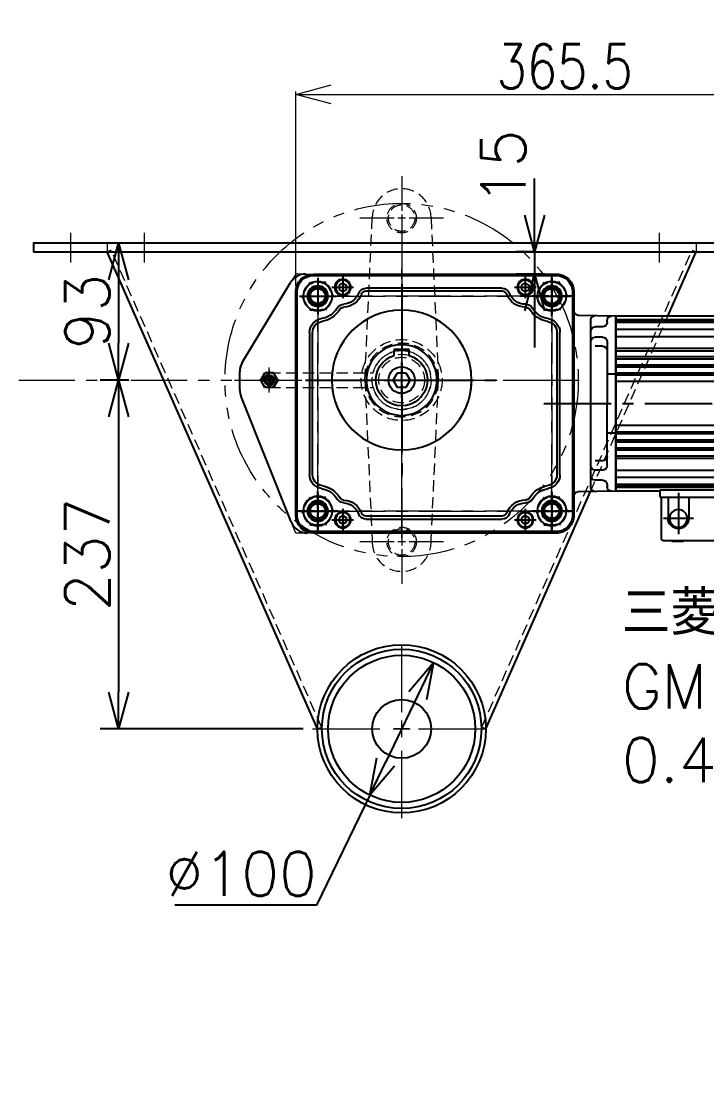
# Model space of a CAD drawing. Header units: millimetres. Extents: x 0 to 38884, y -3675 to 8056.
# Drawn here: x 26258 to 26724, y 2057 to 2779 of the extents above; entities that cross this region are included whole.
import ezdxf

# ---------------------------------------------------------------- set-up
doc = ezdxf.new("R2010")
doc.units = ezdxf.units.MM
doc.header["$LTSCALE"] = 2.4
doc.header["$PDMODE"] = 99
doc.header["$PDSIZE"] = 1
for name, pattern in [('CENTER', [2, 1.25, -0.25, 0.25, -0.25]), ('CENTER2', [28.575, 19.05, -3.175, 3.175, -3.175]), ('HIDDEN2', [4.7625, 3.175, -1.5875]), ('PHANTOM2', [31.75, 15.875, -3.175, 3.175, -3.175, 3.175, -3.175])]:
    doc.linetypes.add(name, pattern=pattern)
for name, color, linetype, lineweight in [('01_外形線', 7, 'Continuous', 25), ('02_細線', 5, 'Continuous', 13), ('03_かくれ線', 6, 'HIDDEN2', 13), ('04_中心線', 1, 'CENTER2', 9), ('06_PHANTOM', 2, 'PHANTOM2', 13), ('07_TEXT', 3, 'Continuous', 13), ('07_寸法線', 3, 'Continuous', 9), ('08_DIM', 3, 'Continuous', 13)]:
    doc.layers.add(name, color=color, linetype=linetype, lineweight=lineweight)
doc.layers.add('10_DRAFT', color=8, linetype='Continuous', lineweight=0, plot=False)
doc.layers.add('10_補助線', color=8, linetype='Continuous', lineweight=13, plot=False)
doc.styles.add('KSS_TXT', font='txt.shx', dxfattribs={"bigfont": 'extfont2.shx'})
doc.styles.add('KSS_TXT_L', font='txt.shx', dxfattribs={"height": 3, "bigfont": 'extfont2.shx'})
doc.styles.add('寸法用', font='simplex.shx', dxfattribs={"width": 0.8, "bigfont": '@extfont2.shx'})
doc.dimstyles.new('KSS_DIM', dxfattribs={"dimscale": 2, "dimtxt": 3, "dimasz": 2.5, "dimexe": 1.25, "dimexo": 0.625, "dimtad": 1, "dimdsep": 46, "dimtxsty": 'KSS_TXT', "dimblk": 'OPEN30', "dimcen": 0, "dimazin": 2, "dimtfac": 0.75, "dimtmove": 0, "dimatfit": 3, "dimldrblk": 'OPEN30', "dimfxl": 1.25, "dimtolj": 1, "dimarcsym": 0})
doc.dimstyles.new('KSS_DIM$3', dxfattribs={"dimscale": 2, "dimtxt": 3, "dimasz": 2.5, "dimexe": 1.25, "dimexo": 0.625, "dimtad": 1, "dimtih": 1, "dimtoh": 1, "dimdsep": 46, "dimtxsty": 'KSS_TXT', "dimblk": 'OPEN30', "dimcen": 0, "dimazin": 2, "dimtfac": 0.75, "dimtofl": 0, "dimtmove": 0, "dimatfit": 3, "dimldrblk": 'OPEN30', "dimfxl": 1.25, "dimtolj": 1, "dimarcsym": 0})
doc.dimstyles.new('機械製図用', dxfattribs={"dimtxt": 3.5, "dimasz": 3.5, "dimexe": 2, "dimexo": 0, "dimgap": 1.2, "dimtad": 1, "dimdsep": 46, "dimtxsty": '寸法用', "dimblk": 'OPEN30', "dimcen": 0, "dimclrd": 256, "dimclre": 256, "dimclrt": 7, "dimazin": 2, "dimtm": 1e-09, "dimtfac": 0.75, "dimtmove": 0, "dimatfit": 3, "dimldrblk": 'OPEN30', "dimfxl": 1, "dimlwd": -1, "dimlwe": -1, "dimarcsym": 0})

# ---------------------------------------------------------------- blocks, each defined once
blk = doc.blocks.new('_Open30')
at = {"color": 0, "linetype": 'ByBlock', "lineweight": -2}
for p, q in [((-1, 0.268), (0, 0)), ((0, 0), (-1, -0.268)), ((0, 0), (-1, 0))]:
    blk.add_line(p, q, dxfattribs=at)
blk = doc.blocks.new('*D1158')
at = {"layer": '08_DIM', "color": 0, "lineweight": -2, "transparency": 16777216}
for p, q in [((26331.04, 2534.96), (26311.67, 2534.96)), ((26324.17, 2509.96), (26324.17, 2322.96)), ((26449.58, 2297.96), (26311.67, 2297.96))]:
    blk.add_line(p, q, dxfattribs=at)
at = {"layer": 'Defpoints', "color": 0, "transparency": 16777216}
for p in [(26337.29, 2534.96), (26324.17, 2297.96), (26455.83, 2297.96)]:
    blk.add_point(p, dxfattribs=at)
at = {"layer": '08_DIM', "color": 0, "lineweight": -2, "transparency": 16777216, "xscale": 25, "yscale": 25, "zscale": 25}
for p, rotation in [((26324.17, 2534.96), 90), ((26324.17, 2297.96), 270)]:
    blk.add_blockref('_Open30', p, dxfattribs=dict(at, rotation=rotation))
at = {"layer": '08_DIM', "color": 0, "transparency": 16777216, "insert": (26302.92, 2416.46), "char_height": 30, "attachment_point": 5, "rotation": 90, "style": 'KSS_TXT'}
blk.add_mtext('\\A1;237', dxfattribs=at)
blk = doc.blocks.new('*D1203')
at = {"layer": '08_DIM', "color": 0, "lineweight": -2, "transparency": 16777216}
for p, q in [((26527.34, 2320.48), (26505.61, 2275.44)), ((26494.75, 2252.93), (26458.71, 2178.2)), ((26458.71, 2178.2), (26362.46, 2178.2))]:
    blk.add_line(p, q, dxfattribs=at)
at = {"layer": 'Defpoints', "color": 0, "transparency": 16777216}
for p in [(26538.2, 2343), (26494.75, 2252.93)]:
    blk.add_point(p, dxfattribs=at)
at = {"layer": '08_DIM', "color": 0, "lineweight": -2, "transparency": 16777216, "xscale": 25, "yscale": 25, "zscale": 25}
for p, rotation in [((26538.2, 2343), 64.25001853814243), ((26494.75, 2252.93), 244.2500185381424)]:
    blk.add_blockref('_Open30', p, dxfattribs=dict(at, rotation=rotation))
at = {"layer": '08_DIM', "color": 0, "transparency": 16777216, "insert": (26407.46, 2199.45), "char_height": 30, "attachment_point": 5, "style": 'KSS_TXT'}
blk.add_mtext('\\A1;%%C100', dxfattribs=at)
blk = doc.blocks.new('*D1179')
at = {"layer": '08_DIM', "color": 0, "lineweight": -2, "transparency": 16777216}
for p, q in [((25571.71, 2794.63), (25571.71, 2813.38)), ((27641.71, 1909.79), (27641.71, 2813.38)), ((25596.71, 2800.88), (27616.71, 2800.88))]:
    blk.add_line(p, q, dxfattribs=at)
at = {"layer": 'Defpoints', "color": 0, "transparency": 16777216}
for p in [(27641.71, 2800.88), (25571.71, 2788.38), (27641.71, 1903.54)]:
    blk.add_point(p, dxfattribs=at)
at = {"layer": '08_DIM', "color": 0, "lineweight": -2, "transparency": 16777216, "xscale": 25, "yscale": 25, "zscale": 25, "rotation": 180}
blk.add_blockref('_Open30', (25571.71, 2800.88), dxfattribs=at)
at = {"layer": '08_DIM', "color": 0, "lineweight": -2, "transparency": 16777216, "xscale": 25, "yscale": 25, "zscale": 25}
blk.add_blockref('_Open30', (27641.71, 2800.88), dxfattribs=at)
at = {"layer": '08_DIM', "color": 0, "transparency": 16777216, "insert": (26606.71, 2822.13), "char_height": 30, "attachment_point": 5, "style": 'KSS_TXT'}
blk.add_mtext('\\A1;2070', dxfattribs=at)
blk = doc.blocks.new('A$C292F3EFF_1')
at = {"color": 0}
for radius in [50, 20]:
    blk.add_circle((0, 0), radius, dxfattribs=at)
at = {"layer": '10_DRAFT'}
for p, q in [((0, -4.78), (0, 4.78)), ((4.78, 0), (-4.78, 0))]:
    blk.add_line(p, q, dxfattribs=at)
blk = doc.blocks.new('*U1238')
at = {"layer": '04_中心線', "color": 0, "linetype": 'CENTER2', "transparency": 16777216}
for p, q in [((0, 1.3), (0, 10)), ((-10, 0), (-1.3, 0)), ((1.3, 0), (10, 0)), ((0, -10), (0, -1.3))]:
    blk.add_line(p, q, dxfattribs=at)
at = {"layer": '04_中心線', "color": 0, "linetype": 'Continuous', "transparency": 16777216}
for p, q in [((-0.65, 0), (0.65, 0)), ((0, -0.65), (0, 0.65))]:
    blk.add_line(p, q, dxfattribs=at)
blk = doc.blocks.new('*U1239')
at = {"layer": '04_中心線', "color": 0, "linetype": 'CENTER2', "transparency": 16777216}
for p, q in [((0, 1.3), (0, 10)), ((-10, 0), (-1.3, 0)), ((1.3, 0), (10, 0)), ((0, -10), (0, -1.3))]:
    blk.add_line(p, q, dxfattribs=at)
at = {"layer": '04_中心線', "color": 0, "linetype": 'Continuous', "transparency": 16777216}
for p, q in [((-0.65, 0), (0.65, 0)), ((0, -0.65), (0, 0.65))]:
    blk.add_line(p, q, dxfattribs=at)
blk = doc.blocks.new('*U1240')
at = {"layer": '04_中心線', "color": 0, "linetype": 'CENTER2', "transparency": 16777216}
for p, q in [((0, 1.3), (0, 10)), ((-10, 0), (-1.3, 0)), ((1.3, 0), (10, 0)), ((0, -10), (0, -1.3))]:
    blk.add_line(p, q, dxfattribs=at)
at = {"layer": '04_中心線', "color": 0, "linetype": 'Continuous', "transparency": 16777216}
for p, q in [((-0.65, 0), (0.65, 0)), ((0, -0.65), (0, 0.65))]:
    blk.add_line(p, q, dxfattribs=at)
blk = doc.blocks.new('*U1241')
at = {"layer": '04_中心線', "color": 0, "linetype": 'CENTER2', "transparency": 16777216}
for p, q in [((0, 1.3), (0, 10)), ((-10, 0), (-1.3, 0)), ((1.3, 0), (10, 0)), ((0, -10), (0, -1.3))]:
    blk.add_line(p, q, dxfattribs=at)
at = {"layer": '04_中心線', "color": 0, "linetype": 'Continuous', "transparency": 16777216}
for p, q in [((-0.65, 0), (0.65, 0)), ((0, -0.65), (0, 0.65))]:
    blk.add_line(p, q, dxfattribs=at)
blk = doc.blocks.new('*U1256')
at = {"layer": '04_中心線', "color": 0, "linetype": 'CENTER2', "transparency": 16777216}
for p, q in [((0, 4), (0, 60.5)), ((-60.5, 0), (-4, 0)), ((4, 0), (105.5, 0)), ((0, -92.5), (0, -4))]:
    blk.add_line(p, q, dxfattribs=at)
at = {"layer": '04_中心線', "color": 0, "linetype": 'Continuous', "transparency": 16777216}
for p, q in [((-2, 0), (2, 0)), ((0, -2), (0, 2))]:
    blk.add_line(p, q, dxfattribs=at)
blk = doc.blocks.new('*U1232')
at = {"color": 0, "linetype": 'CENTER2', "transparency": 16777216}
for p, q in [((0, 2), (0, 13.5)), ((-13.5, 0), (-2, 0)), ((2, 0), (13.5, 0)), ((0, -13.5), (0, -2))]:
    blk.add_line(p, q, dxfattribs=at)
at = {"color": 0, "linetype": 'Continuous', "transparency": 16777216}
for p, q in [((-1, 0), (1, 0)), ((0, -1), (0, 1))]:
    blk.add_line(p, q, dxfattribs=at)
blk = doc.blocks.new('*U1233')
at = {"color": 0, "linetype": 'CENTER2', "transparency": 16777216}
for p, q in [((0, 2), (0, 13.5)), ((-13.5, 0), (-2, 0)), ((2, 0), (13.5, 0)), ((0, -13.5), (0, -2))]:
    blk.add_line(p, q, dxfattribs=at)
at = {"color": 0, "linetype": 'Continuous', "transparency": 16777216}
for p, q in [((-1, 0), (1, 0)), ((0, -1), (0, 1))]:
    blk.add_line(p, q, dxfattribs=at)
blk = doc.blocks.new('*U1234')
at = {"color": 0, "linetype": 'CENTER2', "transparency": 16777216}
for p, q in [((0, 2), (0, 13.5)), ((-13.5, 0), (-2, 0)), ((2, 0), (13.5, 0)), ((0, -13.5), (0, -2))]:
    blk.add_line(p, q, dxfattribs=at)
at = {"color": 0, "linetype": 'Continuous', "transparency": 16777216}
for p, q in [((-1, 0), (1, 0)), ((0, -1), (0, 1))]:
    blk.add_line(p, q, dxfattribs=at)
blk = doc.blocks.new('*U1252')
at = {"layer": '04_中心線', "color": 0, "linetype": 'CENTER2', "transparency": 16777216}
for p, q in [((0, 15.52), (0, 75.5)), ((-113.5, 0), (-15.52, 0)), ((15.52, 0), (120.5, 0)), ((0, -107.5), (0, -15.52))]:
    blk.add_line(p, q, dxfattribs=at)
at = {"layer": '04_中心線', "color": 0, "linetype": 'Continuous', "transparency": 16777216}
for p, q in [((0, -7.76), (0, 7.76)), ((-7.76, 0), (7.76, 0))]:
    blk.add_line(p, q, dxfattribs=at)
blk = doc.blocks.new('*U1253')
at = {"layer": '04_中心線', "color": 0, "linetype": 'CENTER2', "transparency": 16777216}
for p, q in [((0, 1.3), (0, 10)), ((-10, 0), (-1.3, 0)), ((1.3, 0), (10, 0)), ((0, -10), (0, -1.3))]:
    blk.add_line(p, q, dxfattribs=at)
at = {"layer": '04_中心線', "color": 0, "linetype": 'Continuous', "transparency": 16777216}
for p, q in [((-0.65, 0), (0.65, 0)), ((0, -0.65), (0, 0.65))]:
    blk.add_line(p, q, dxfattribs=at)
blk = doc.blocks.new('*U1255')
at = {"layer": '04_中心線', "color": 0, "linetype": 'CENTER2', "transparency": 16777216}
for p, q in [((0, 1.3), (0, 10)), ((-10, 0), (-1.3, 0)), ((1.3, 0), (10, 0)), ((0, -10), (0, -1.3))]:
    blk.add_line(p, q, dxfattribs=at)
at = {"layer": '04_中心線', "color": 0, "linetype": 'Continuous', "transparency": 16777216}
for p, q in [((-0.65, 0), (0.65, 0)), ((0, -0.65), (0, 0.65))]:
    blk.add_line(p, q, dxfattribs=at)
blk = doc.blocks.new('*U1250')
at = {"layer": '04_中心線', "color": 0, "linetype": 'CENTER2', "transparency": 16777216}
for p, q in [((0, 1.3), (0, 10)), ((-10, 0), (-1.3, 0)), ((1.3, 0), (10, 0)), ((0, -10), (0, -1.3))]:
    blk.add_line(p, q, dxfattribs=at)
at = {"layer": '04_中心線', "color": 0, "linetype": 'Continuous', "transparency": 16777216}
for p, q in [((-0.65, 0), (0.65, 0)), ((0, -0.65), (0, 0.65))]:
    blk.add_line(p, q, dxfattribs=at)
blk = doc.blocks.new('*U1251')
at = {"layer": '04_中心線', "color": 0, "linetype": 'CENTER2', "transparency": 16777216}
for p, q in [((0, 1.3), (0, 10)), ((-10, 0), (-1.3, 0)), ((1.3, 0), (10, 0)), ((0, -10), (0, -1.3))]:
    blk.add_line(p, q, dxfattribs=at)
at = {"layer": '04_中心線', "color": 0, "linetype": 'Continuous', "transparency": 16777216}
for p, q in [((-0.65, 0), (0.65, 0)), ((0, -0.65), (0, 0.65))]:
    blk.add_line(p, q, dxfattribs=at)
blk = doc.blocks.new('*U1254')
at = {"layer": '04_中心線', "color": 0, "linetype": 'CENTER2', "transparency": 16777216}
for p, q in [((0, 1), (0, 8.5)), ((-8.5, 0), (-1, 0)), ((1, 0), (8.5, 0)), ((0, -8.5), (0, -1))]:
    blk.add_line(p, q, dxfattribs=at)
at = {"layer": '04_中心線', "color": 0, "linetype": 'Continuous', "transparency": 16777216}
for p, q in [((-0.5, 0), (0.5, 0)), ((0, -0.5), (0, 0.5))]:
    blk.add_line(p, q, dxfattribs=at)
blk = doc.blocks.new('*U1229')
at = {"layer": '04_中心線', "color": 0, "linetype": 'CENTER2', "transparency": 16777216}
for p, q in [((0, 15.52), (0, 75.5)), ((-113.5, 0), (-15.52, 0)), ((15.52, 0), (120.5, 0)), ((0, -107.5), (0, -15.52))]:
    blk.add_line(p, q, dxfattribs=at)
at = {"layer": '04_中心線', "color": 0, "linetype": 'Continuous', "transparency": 16777216}
for p, q in [((0, -7.76), (0, 7.76)), ((-7.76, 0), (7.76, 0))]:
    blk.add_line(p, q, dxfattribs=at)
blk = doc.blocks.new('*U1235')
at = {"layer": '04_中心線', "color": 0, "linetype": 'CENTER2', "transparency": 16777216}
for p, q in [((0, 1.3), (0, 10)), ((-10, 0), (-1.3, 0)), ((1.3, 0), (10, 0)), ((0, -10), (0, -1.3))]:
    blk.add_line(p, q, dxfattribs=at)
at = {"layer": '04_中心線', "color": 0, "linetype": 'Continuous', "transparency": 16777216}
for p, q in [((-0.65, 0), (0.65, 0)), ((0, -0.65), (0, 0.65))]:
    blk.add_line(p, q, dxfattribs=at)
blk = doc.blocks.new('*U1243')
at = {"layer": '04_中心線', "color": 0, "linetype": 'CENTER2', "transparency": 16777216}
for p, q in [((0, 1.3), (0, 10)), ((-10, 0), (-1.3, 0)), ((1.3, 0), (10, 0)), ((0, -10), (0, -1.3))]:
    blk.add_line(p, q, dxfattribs=at)
at = {"layer": '04_中心線', "color": 0, "linetype": 'Continuous', "transparency": 16777216}
for p, q in [((-0.65, 0), (0.65, 0)), ((0, -0.65), (0, 0.65))]:
    blk.add_line(p, q, dxfattribs=at)
blk = doc.blocks.new('*U1244')
at = {"layer": '04_中心線', "color": 0, "linetype": 'CENTER2', "transparency": 16777216}
for p, q in [((0, 1.3), (0, 10)), ((-10, 0), (-1.3, 0)), ((1.3, 0), (10, 0)), ((0, -10), (0, -1.3))]:
    blk.add_line(p, q, dxfattribs=at)
at = {"layer": '04_中心線', "color": 0, "linetype": 'Continuous', "transparency": 16777216}
for p, q in [((-0.65, 0), (0.65, 0)), ((0, -0.65), (0, 0.65))]:
    blk.add_line(p, q, dxfattribs=at)
blk = doc.blocks.new('*U1228')
at = {"layer": '04_中心線', "color": 0, "linetype": 'CENTER2', "transparency": 16777216}
for p, q in [((0, 1.3), (0, 10)), ((-10, 0), (-1.3, 0)), ((1.3, 0), (10, 0)), ((0, -10), (0, -1.3))]:
    blk.add_line(p, q, dxfattribs=at)
at = {"layer": '04_中心線', "color": 0, "linetype": 'Continuous', "transparency": 16777216}
for p, q in [((-0.65, 0), (0.65, 0)), ((0, -0.65), (0, 0.65))]:
    blk.add_line(p, q, dxfattribs=at)
blk = doc.blocks.new('*U1242')
at = {"layer": '04_中心線', "color": 0, "linetype": 'CENTER2', "transparency": 16777216}
for p, q in [((0, 1), (0, 8.5)), ((-8.5, 0), (-1, 0)), ((1, 0), (8.5, 0)), ((0, -8.5), (0, -1))]:
    blk.add_line(p, q, dxfattribs=at)
at = {"layer": '04_中心線', "color": 0, "linetype": 'Continuous', "transparency": 16777216}
for p, q in [((-0.5, 0), (0.5, 0)), ((0, -0.5), (0, 0.5))]:
    blk.add_line(p, q, dxfattribs=at)
blk = doc.blocks.new('*U1248')
at = {"layer": '04_中心線', "color": 0, "linetype": 'CENTER2', "transparency": 16777216}
for p, q in [((0, 15.52), (0, 75.5)), ((-113.5, 0), (-15.52, 0)), ((15.52, 0), (120.5, 0)), ((0, -107.5), (0, -15.52))]:
    blk.add_line(p, q, dxfattribs=at)
at = {"layer": '04_中心線', "color": 0, "linetype": 'Continuous', "transparency": 16777216}
for p, q in [((0, -7.76), (0, 7.76)), ((-7.76, 0), (7.76, 0))]:
    blk.add_line(p, q, dxfattribs=at)
blk = doc.blocks.new('*U1249')
at = {"layer": '04_中心線', "color": 0, "linetype": 'CENTER2', "transparency": 16777216}
for p, q in [((0, 1.3), (0, 10)), ((-10, 0), (-1.3, 0)), ((1.3, 0), (10, 0)), ((0, -10), (0, -1.3))]:
    blk.add_line(p, q, dxfattribs=at)
at = {"layer": '04_中心線', "color": 0, "linetype": 'Continuous', "transparency": 16777216}
for p, q in [((-0.65, 0), (0.65, 0)), ((0, -0.65), (0, 0.65))]:
    blk.add_line(p, q, dxfattribs=at)
blk = doc.blocks.new('*U1245')
at = {"layer": '04_中心線', "color": 0, "linetype": 'CENTER2', "transparency": 16777216}
for p, q in [((0, 1.3), (0, 10)), ((-10, 0), (-1.3, 0)), ((1.3, 0), (10, 0)), ((0, -10), (0, -1.3))]:
    blk.add_line(p, q, dxfattribs=at)
at = {"layer": '04_中心線', "color": 0, "linetype": 'Continuous', "transparency": 16777216}
for p, q in [((-0.65, 0), (0.65, 0)), ((0, -0.65), (0, 0.65))]:
    blk.add_line(p, q, dxfattribs=at)
blk = doc.blocks.new('*U1246')
at = {"layer": '04_中心線', "color": 0, "linetype": 'CENTER2', "transparency": 16777216}
for p, q in [((0, 1.3), (0, 10)), ((-10, 0), (-1.3, 0)), ((1.3, 0), (10, 0)), ((0, -10), (0, -1.3))]:
    blk.add_line(p, q, dxfattribs=at)
at = {"layer": '04_中心線', "color": 0, "linetype": 'Continuous', "transparency": 16777216}
for p, q in [((-0.65, 0), (0.65, 0)), ((0, -0.65), (0, 0.65))]:
    blk.add_line(p, q, dxfattribs=at)
blk = doc.blocks.new('*U1247')
at = {"layer": '04_中心線', "color": 0, "linetype": 'CENTER2', "transparency": 16777216}
for p, q in [((0, 1.3), (0, 10)), ((-10, 0), (-1.3, 0)), ((1.3, 0), (10, 0)), ((0, -10), (0, -1.3))]:
    blk.add_line(p, q, dxfattribs=at)
at = {"layer": '04_中心線', "color": 0, "linetype": 'Continuous', "transparency": 16777216}
for p, q in [((-0.65, 0), (0.65, 0)), ((0, -0.65), (0, 0.65))]:
    blk.add_line(p, q, dxfattribs=at)
blk = doc.blocks.new('GM-SHYF-RH 0.4kW、1／160、＊＊V、60Hza_1')
at = {"color": 0}
for p, q in [((60, 72), (-105, 72)), ((60, 71), (-105, 71)), ((-117, 60), (-117, -92)), ((-116, 60), (-116, -92)), ((-68.09, 62.5), (24.09, 62.5)), ((24.09, 60.5), (-68.09, 60.5)), ((71, -92), (71, 60)), ((72, -92), (72, 60)), ((-282.67, 45.38), (-292.39, 38.57)), ((-242.5, 49), (-271.19, 49)), ((-242.5, -16), (-242.5, 49)), ((-242.5, 43.5), (-145.5, 43.5)), ((-175.5, 43.5), (-145.5, 43.5)), ((-145.5, 43.48), (-119.95, 43.94)), ((-145.5, -16), (-145.5, 43.5)), ((-145.5, 43.5), (-145.5, -16)), ((-293.5, -16), (-293.5, 36.44)), ((-255.5, 38.92), (-253.5, 37.74)), ((-253.5, 37.74), (-255.5, 36.09)), ((-251.5, 38.92), (-253.5, 37.74)), ((-253.5, 37.74), (-251.5, 36.09)), ((-242.5, 41), (-145.5, 41)), ((-242.5, 40), (-145.5, 40)), ((-242.5, 39), (-145.5, 39)), ((-139.5, 39.5), (-139.5, 40.5)), ((-139.5, 39.5), (-139.5, 39.1)), ((-136.5, 36.1), (-131.5, 36.1)), ((-128.5, -72.74), (-128.5, 40.74)), ((-242.5, 34.32), (-145.5, 34.32)), ((-242.5, 29.37), (-145.5, 29.37)), ((-136.5, 29.18), (-131.5, 29.18)), ((-117, 19.45), (-117, 33.23)), ((-107.5, -64.32), (-107.5, 32.32)), ((-105.5, 32.32), (-105.5, -64.32)), ((60.5, -64.32), (60.5, 32.32)), ((62.5, 32.32), (62.5, -64.32)), ((-139.5, 26.18), (-139.5, -16)), ((-136.5, 23), (-131.5, 23)), ((-242.5, 21.32), (-145.5, 21.32)), ((-242.5, 19.71), (-145.5, 19.71)), ((-242.5, 15.75), (-145.5, 15.75)), ((-5, 16.77), (-5, 20.8)), ((-5, 20.8), (5, 20.8)), ((5, 16.77), (5, 20.8)), ((-242.5, 14.28), (-145.5, 14.28)), ((-242.5, 10.19), (-145.5, 10.19)), ((-242.5, 8.83), (-145.5, 8.83)), ((-242.5, 4.64), (-145.5, 4.64)), ((-242.5, 3.37), (-145.5, 3.37)), ((-145.5, 4), (-139.5, 4)), ((-242.5, -1), (-145.5, -1)), ((-293.5, -16), (-293.5, -68.44)), ((-242.5, -16), (-242.5, -74.62)), ((-145.5, -16), (-145.5, -75.5)), ((-145.5, -75.5), (-145.5, -16)), ((-139.5, -58.18), (-139.5, -16)), ((-242.5, -31), (-145.5, -31)), ((-242.5, -35.37), (-145.5, -35.37)), ((-145.5, -36), (-139.5, -36)), ((-242.5, -36.64), (-145.5, -36.64)), ((-242.5, -40.83), (-145.5, -40.83)), ((-242.5, -42.19), (-145.5, -42.19)), ((-242.5, -46.28), (-145.5, -46.28)), ((-242.5, -47.75), (-145.5, -47.75)), ((-242.5, -51.71), (-145.5, -51.71)), ((-242.5, -53.32), (-145.5, -53.32)), ((-136.5, -55), (-131.5, -55)), ((-117, -51.45), (-117, -65.23)), ((-242.5, -61.37), (-145.5, -61.37)), ((-136.5, -61.18), (-131.5, -61.18)), ((-282.67, -77.38), (-292.39, -70.57)), ((-253.5, -69.74), (-255.5, -68.09)), ((-255.5, -70.92), (-253.5, -69.74)), ((-253.5, -69.74), (-251.5, -68.09)), ((-251.5, -70.92), (-253.5, -69.74)), ((-242.5, -66.32), (-145.5, -66.32)), ((-242.5, -71), (-145.5, -71)), ((-242.5, -72), (-145.5, -72)), ((-139.5, -71.5), (-139.5, -71.1)), ((-139.5, -71.5), (-139.5, -71.1)), ((-139.5, -71.5), (-139.5, -72.5)), ((-136.5, -68.1), (-131.5, -68.1)), ((-250.5, -79.5), (-250.5, -77.79)), ((-249.5, -77.62), (-245.5, -77.62)), ((-242.5, -73), (-145.5, -73)), ((-175.5, -74.5), (-242.5, -74.5)), ((-175.5, -79.5), (-175.5, -74.5)), ((-175.5, -75.5), (-145.5, -75.5)), ((-145.5, -75.48), (-119.95, -75.94)), ((-252.5, -81), (-271.19, -81)), ((-252.5, -81), (-252.5, -80.62)), ((-175.5, -79.5), (-250.5, -79.5)), ((-249.5, -108), (-249.5, -79.5)), ((-245, -79.5), (-245, -94)), ((-231, -79.5), (-231, -94)), ((-195, -79.5), (-195, -94)), ((-181, -79.5), (-181, -94)), ((-176.5, -108), (-176.5, -79.5)), ((-68.09, -92.5), (24.09, -92.5)), ((24.09, -94.5), (-68.09, -94.5)), ((-105, -103), (60, -103)), ((-105, -104), (60, -104)), ((-177.5, -109), (-248.5, -109)), ((-191.5, -109), (-191.5, -109.5)), ((-183.5, -109.5), (-191.5, -109.5)), ((-186, -109), (-186, -109.5)), ((-183.5, -109), (-183.5, -109.5))]:
    blk.add_line(p, q, dxfattribs=at)
at = {"color": 0, "linetype": 'CENTER2'}
for p, q in [((-102, 69.46), (-102, 44.54)), ((-84, 70.38), (-84, 55.61)), ((0, 65.36), (0, -65.36)), ((40, 70.38), (40, 55.61)), ((57, 69.46), (57, 44.54)), ((-76.62, 63), (-91.38, 63)), ((47.38, 63), (32.62, 63)), ((-89.54, 57), (-114.46, 57)), ((69.46, 57), (44.54, 57)), ((65.36, 0), (-65.36, 0)), ((-96.56, -16), (-297.81, -16)), ((-238, -76.72), (-238, -104.7)), ((-188, -76.72), (-188, -104.7)), ((-102, -76.54), (-102, -101.46)), ((57, -76.54), (57, -101.46)), ((-89.54, -89), (-114.46, -89)), ((-84, -87.62), (-84, -102.39)), ((40, -87.62), (40, -102.39)), ((69.46, -89), (44.54, -89)), ((-247.59, -94), (-228.41, -94)), ((-198.19, -94), (-177.81, -94)), ((-76.62, -95), (-91.38, -95)), ((47.38, -95), (32.62, -95))]:
    blk.add_line(p, q, dxfattribs=at)
at = {"color": 0, "linetype": 'Continuous'}
for p, q in [((-84, 65.89), (-86.5, 64.44)), ((-84, 65.89), (-81.5, 64.44)), ((40, 65.89), (37.5, 64.44)), ((40, 65.89), (42.5, 64.44)), ((-86.5, 61.56), (-86.5, 64.44)), ((-84, 60.11), (-86.5, 61.56)), ((-81.5, 61.56), (-84, 60.11)), ((-81.5, 64.44), (-81.5, 61.56)), ((37.5, 61.56), (37.5, 64.44)), ((40, 60.11), (37.5, 61.56)), ((42.5, 61.56), (40, 60.11)), ((42.5, 64.44), (42.5, 61.56)), ((-84, -92.11), (-86.5, -93.56)), ((-86.5, -96.44), (-86.5, -93.56)), ((-84, -92.11), (-81.5, -93.56)), ((-81.5, -93.56), (-81.5, -96.44)), ((40, -92.11), (37.5, -93.56)), ((37.5, -96.44), (37.5, -93.56)), ((40, -92.11), (42.5, -93.56)), ((42.5, -93.56), (42.5, -96.44)), ((-84, -97.89), (-86.5, -96.44)), ((-81.5, -96.44), (-84, -97.89)), ((40, -97.89), (37.5, -96.44)), ((42.5, -96.44), (40, -97.89))]:
    blk.add_line(p, q, dxfattribs=at)
at = {"color": 0}
for points in [[(-248.8, 35.92), (-248.89, 36.63), (-249.16, 37.3), (-249.59, 37.93), (-250.18, 38.47), (-250.89, 38.92), (-251.7, 39.25), (-252.58, 39.46), (-253.5, 39.53), (-254.42, 39.46), (-255.3, 39.25), (-256.11, 38.92), (-256.82, 38.47), (-257.41, 37.93), (-257.84, 37.3), (-258.11, 36.63), (-258.2, 35.92), (-258.11, 35.22), (-257.84, 34.54), (-257.41, 33.92), (-256.82, 33.38), (-256.11, 32.93), (-255.3, 32.59), (-254.42, 32.39), (-253.5, 32.32), (-252.58, 32.39), (-251.7, 32.59), (-250.89, 32.93), (-250.18, 33.38), (-249.59, 33.92), (-249.16, 34.54), (-248.89, 35.22)], [(-248.8, -67.92), (-248.89, -67.22), (-249.16, -66.54), (-249.59, -65.92), (-250.18, -65.38), (-250.89, -64.93), (-251.7, -64.59), (-252.58, -64.39), (-253.5, -64.32), (-254.42, -64.39), (-255.3, -64.59), (-256.11, -64.93), (-256.82, -65.38), (-257.41, -65.92), (-257.84, -66.54), (-258.11, -67.22), (-258.2, -67.92), (-258.11, -68.63), (-257.84, -69.3), (-257.41, -69.93), (-256.82, -70.47), (-256.11, -70.92), (-255.3, -71.25), (-254.42, -71.46), (-253.5, -71.53), (-252.58, -71.46), (-251.7, -71.25), (-250.89, -70.92), (-250.18, -70.47), (-249.59, -69.93), (-249.16, -69.3), (-248.89, -68.63)]]:
    blk.add_lwpolyline(points, close=True, dxfattribs=at)
for centre, radius in [((-102, 57), 10), ((-84, 63), 5.5), ((40, 63), 5.5), ((57, 57), 10), ((-102, 57), 7), ((57, 57), 7), ((0, 0), 47.5), ((0, 0), 24), ((-102, -89), 10), ((57, -89), 10), ((-102, -89), 7), ((57, -89), 7), ((-188, -94), 6), ((-84, -95), 5.5), ((40, -95), 5.5)]:
    blk.add_circle(centre, radius, dxfattribs=at)
at = {"color": 0, "linetype": 'Continuous'}
for centre in [(-84, 63), (40, 63), (-84, -95), (40, -95)]:
    blk.add_circle(centre, 5, dxfattribs=at)
at = {"color": 0}
for centre, radius, start, end in [((-105, 60), 12, 90, 180), ((-105, 60), 11, 90, 180), ((60, 60), 12, 0, 90), ((60, 60), 11, 0, 90), ((-84, 63), 13.5, 269.62489, 339.3338), ((-84, 63), 11.5, 269.62489, 339.3338), ((-68.09, 57), 5.5, 90, 159.3338), ((-68.09, 57), 3.5, 90, 159.3338), ((24.09, 57), 5.5, 20.6662, 90), ((24.09, 57), 3.5, 20.6662, 90), ((40, 63), 13.5, 200.6662, 266.95528), ((40, 63), 11.5, 200.6662, 266.95528), ((-84.11, 46), 5.5, 89.62489, 148.41203), ((39.1, 46.02), 5.5, 31.5123, 86.95528), ((-271.19, 29), 20, 90, 125), ((-142.5, 40.5), 3, 0, 90), ((-131.5, 40.74), 3, 0, 90.98117), ((-120, 46.94), 3, 271, 0), ((-102, 57), 15.5, 279.2069, 328.41203), ((-102, 57), 17.5, 279.2069, 328.41203), ((-84.11, 46), 3.5, 89.62489, 148.41203), ((39.1, 46.02), 3.5, 31.5123, 86.95528), ((57, 57), 17.5, 211.5123, 260.7931), ((57, 57), 15.5, 211.5123, 260.7931), ((-290.9, 36.44), 2.6, 125, 180), ((-136.5, 39.1), 3, 180, 270), ((-131.5, 33.1), 3, 0, 90), ((-98, 32.32), 9.5, 99.2069, 180), ((-98, 32.32), 7.5, 99.2069, 180), ((53, 32.32), 7.5, 0, 80.7931), ((53, 32.32), 9.5, 0, 80.7931), ((-136.5, 26.18), 3, 90, 180), ((-131.5, 26.18), 3, 0, 90), ((-136.5, 20), 3, 90, 180), ((0, 0), 17.5, 106.60155, 73.39845), ((-136.5, -52), 3, 180, 270), ((-136.5, -58.18), 3, 180, 270), ((-131.5, -58.18), 3, 270, 0), ((-98, -64.32), 9.5, 180, 260.7931), ((-98, -64.32), 7.5, 180, 260.7931), ((53, -64.32), 7.5, 279.2069, 0), ((53, -64.32), 9.5, 279.2069, 0), ((-290.9, -68.44), 2.6, 180, 235), ((-136.5, -71.1), 3, 90, 180), ((-131.5, -65.1), 3, 270, 0), ((-102, -89), 17.5, 31.58598, 80.7931), ((57, -89), 17.5, 99.2069, 148.48976), ((-271.19, -61), 20, 235, 270), ((-249.5, -80.62), 3, 90, 180), ((-245.5, -74.62), 3, 270, 0), ((-142.5, -72.5), 3, 270, 0), ((-131.5, -72.74), 3, 269.01883, 0), ((-120, -78.94), 3, 0, 89), ((-102, -89), 15.5, 31.58598, 80.7931), ((57, -89), 15.5, 99.2069, 148.48976), ((-84.11, -78), 5.5, 211.58598, 270.37383), ((-84.11, -78), 3.5, 211.58598, 270.37383), ((-84, -95), 13.5, 20.66844, 90.37383), ((-84, -95), 11.5, 20.66844, 90.37383), ((40, -95), 13.5, 93.04605, 159.33156), ((40, -95), 11.5, 93.04605, 159.33156), ((39.1, -78.02), 3.5, 273.04605, 328.48976), ((39.1, -78.02), 5.5, 273.04605, 328.48976), ((-105, -92), 12, 180, 270), ((-105, -92), 11, 180, 270), ((-68.09, -89), 5.5, 200.66844, 270), ((-68.09, -89), 3.5, 200.66844, 270), ((24.09, -89), 3.5, 270, 339.33156), ((24.09, -89), 5.5, 270, 339.33156), ((60, -92), 11, 270, 0), ((60, -92), 12, 270, 0), ((-238, -94), 7, 180, 0), ((-188, -94), 7, 180, 0), ((-248.5, -108), 1, 180, 270), ((-177.5, -108), 1, 270, 0)]:
    blk.add_arc(centre, radius, start, end, dxfattribs=at)
blk = doc.blocks.new('A$C35045EA2_1')
at = {"color": 0, "linetype": 'CENTER2'}
for p, q in [((0, -12), (0, 12)), ((-12, 0), (12, 0))]:
    blk.add_line(p, q, dxfattribs=at)
at = {"color": 0}
for p, q in [((-5.77, 0), (-2.89, 5)), ((-2.89, -5), (-5.77, 0)), ((-2.89, 5), (2.89, 5)), ((2.89, 5), (5.77, 0)), ((5.77, 0), (2.89, -5)), ((2.89, -5), (-2.89, -5))]:
    blk.add_line(p, q, dxfattribs=at)
blk.add_circle((0, 0), 9, dxfattribs=at)
at = {"layer": '10_DRAFT', "style": 'KSS_TXT_L'}
blk.add_text('CS-M12', height=0.3, dxfattribs=at).set_placement((-0.7, -0.46))
blk = doc.blocks.new('A$C78E2109B_1')
at = {"color": 4, "xscale": -1}
blk.add_blockref('GM-SHYF-RH 0.4kW、1／160、＊＊V、60Hza_1', (0, 0), dxfattribs=at)
blk.add_blockref('A$C35045EA2_1', (0, 0))
blk = doc.blocks.new('*D1265')
at = {"layer": '07_寸法線', "transparency": 16777216}
for p, q in [((26444.48, 2598.96), (26444.48, 2731.06)), ((26468.48, 2729.06), (26785.98, 2729.06)), ((26809.98, 2575.41), (26809.98, 2731.06))]:
    blk.add_line(p, q, dxfattribs=at)
at = {"layer": 'Defpoints', "color": 0, "transparency": 16777216}
for p in [(26809.98, 2729.06), (26444.48, 2594.96), (26809.98, 2571.41)]:
    blk.add_point(p, dxfattribs=at)
at = {"layer": '07_寸法線', "transparency": 16777216, "xscale": 24, "yscale": 24, "zscale": 24, "rotation": 180}
blk.add_blockref('_Open30', (26444.48, 2729.06), dxfattribs=at)
at = {"layer": '07_寸法線', "transparency": 16777216, "xscale": 24, "yscale": 24, "zscale": 24}
blk.add_blockref('_Open30', (26809.98, 2729.06), dxfattribs=at)
at = {"layer": '07_寸法線', "color": 7, "transparency": 16777216, "insert": (26627.23, 2748.06), "char_height": 30, "attachment_point": 5, "style": '寸法用'}
blk.add_mtext('365.5', dxfattribs=at)
blk = doc.blocks.new('*U1261')
at = {"layer": '04_中心線', "color": 0, "transparency": 16777216}
for p, q in [((0, 5), (0, 28.5)), ((-28.5, 0), (-5, 0)), ((5, 0), (28.5, 0)), ((0, -28.5), (0, -5))]:
    blk.add_line(p, q, dxfattribs=at)
at = {"layer": '04_中心線', "color": 0, "linetype": 'Continuous', "transparency": 16777216}
for p, q in [((-2.5, 0), (2.5, 0)), ((0, -2.5), (0, 2.5))]:
    blk.add_line(p, q, dxfattribs=at)
blk = doc.blocks.new('*U1259')
at = {"layer": '04_中心線', "color": 0, "transparency": 16777216}
for p, q in [((0, 5), (0, 108.5)), ((-28.5, 0), (-5, 0)), ((5, 0), (28.5, 0)), ((0, -108.5), (0, -5))]:
    blk.add_line(p, q, dxfattribs=at)
at = {"layer": '04_中心線', "color": 0, "linetype": 'Continuous', "transparency": 16777216}
for p, q in [((-2.5, 0), (2.5, 0)), ((0, -2.5), (0, 2.5))]:
    blk.add_line(p, q, dxfattribs=at)
blk = doc.blocks.new('*U1260')
at = {"layer": '04_中心線', "color": 0, "transparency": 16777216}
for p, q in [((0, 5), (0, 28.5)), ((-28.5, 0), (-5, 0)), ((5, 0), (28.5, 0)), ((0, -28.5), (0, -5))]:
    blk.add_line(p, q, dxfattribs=at)
at = {"layer": '04_中心線', "color": 0, "linetype": 'Continuous', "transparency": 16777216}
for p, q in [((-2.5, 0), (2.5, 0)), ((0, -2.5), (0, 2.5))]:
    blk.add_line(p, q, dxfattribs=at)
blk = doc.blocks.new('*U1309')
at = {"layer": '04_中心線', "color": 0, "linetype": 'CENTER2', "transparency": 16777216}
for p, q in [((0, 11.43), (0, 60.65)), ((-60.65, 0), (-11.43, 0)), ((11.43, 0), (60.65, 0)), ((0, -60.65), (0, -11.43))]:
    blk.add_line(p, q, dxfattribs=at)
at = {"layer": '04_中心線', "color": 0, "linetype": 'Continuous', "transparency": 16777216}
for p, q in [((-5.715, 0), (5.715, 0)), ((0, -5.715), (0, 5.715))]:
    blk.add_line(p, q, dxfattribs=at)
blk = doc.blocks.new('*D1310')
at = {"layer": '08_DIM', "color": 0, "lineweight": -2, "transparency": 16777216}
for p, q in [((26335.23, 2627.96), (26311.67, 2627.96)), ((26324.17, 2602.96), (26324.17, 2559.96)), ((26331.04, 2534.96), (26311.67, 2534.96))]:
    blk.add_line(p, q, dxfattribs=at)
at = {"layer": 'Defpoints', "color": 0, "transparency": 16777216}
for p in [(26341.48, 2627.96), (26324.17, 2534.96), (26337.29, 2534.96)]:
    blk.add_point(p, dxfattribs=at)
at = {"layer": '08_DIM', "color": 0, "lineweight": -2, "transparency": 16777216, "xscale": 25, "yscale": 25, "zscale": 25}
for p, rotation in [((26324.17, 2627.96), 90), ((26324.17, 2534.96), 270)]:
    blk.add_blockref('_Open30', p, dxfattribs=dict(at, rotation=rotation))
at = {"layer": '08_DIM', "color": 0, "transparency": 16777216, "insert": (26302.92, 2581.46), "char_height": 30, "attachment_point": 5, "rotation": 90, "style": 'KSS_TXT'}
blk.add_mtext('\\A1;93', dxfattribs=at)
blk = doc.blocks.new('*D1311')
at = {"layer": '08_DIM', "color": 0, "lineweight": -2, "transparency": 16777216}
for p, q in [((26606.8, 2646.96), (26606.8, 2671.96)), ((26607.03, 2621.96), (26594.3, 2621.96)), ((26606.8, 2621.96), (26606.8, 2606.96)), ((26613.66, 2606.96), (26594.3, 2606.96)), ((26606.8, 2581.96), (26606.8, 2556.96))]:
    blk.add_line(p, q, dxfattribs=at)
at = {"layer": 'Defpoints', "color": 0, "transparency": 16777216}
for p in [(26613.28, 2621.96), (26606.8, 2606.96), (26619.91, 2606.96)]:
    blk.add_point(p, dxfattribs=at)
at = {"layer": '08_DIM', "color": 0, "lineweight": -2, "transparency": 16777216, "xscale": 25, "yscale": 25, "zscale": 25}
for p, rotation in [((26606.8, 2621.96), 270), ((26606.8, 2606.96), 90)]:
    blk.add_blockref('_Open30', p, dxfattribs=dict(at, rotation=rotation))
at = {"layer": '08_DIM', "color": 0, "transparency": 16777216, "insert": (26585.55, 2679.43), "char_height": 30, "attachment_point": 5, "rotation": 90, "style": 'KSS_TXT'}
blk.add_mtext('\\A1;15', dxfattribs=at)

msp = doc.modelspace()

# ---------------------------------------------------------------- linework, layer by layer
at = {"color": 0}
for p, q in [((26459.3256, 2297.958), (26316.4756, 2621.958)), ((26573.6256, 2297.9618), (26644.678, 2459.1167))]:
    msp.add_line(p, q, dxfattribs=at)
for p, q in [((26697.2967, 2578.462), (26716.4756, 2621.9618)), ((26408.2001, 2546.8209), (26440.9759, 2601.1597)), ((26408.2001, 2546.8209), (26440.9759, 2601.1597)), ((26408.2001, 2546.8209), (26440.9759, 2601.1597)), ((26406.4756, 2528.2728), (26406.4756, 2540.6229)), ((26406.4756, 2528.2728), (26406.4756, 2540.6229)), ((26406.4756, 2528.2728), (26406.4756, 2540.6229)), ((26420.7021, 2534.9618), (26423.5889, 2539.9618)), ((26429.3624, 2539.9618), (26423.5889, 2539.9618)), ((26432.2491, 2534.9618), (26429.3624, 2539.9618)), ((26423.5889, 2529.9618), (26420.7021, 2534.9618)), ((26432.2491, 2534.9618), (26429.3624, 2529.9618)), ((26429.3624, 2529.9618), (26423.5889, 2529.9618)), ((26441.4583, 2438.5051), (26407.3339, 2523.8161)), ((26441.4583, 2438.5051), (26407.3339, 2523.8161)), ((26441.4583, 2438.5051), (26407.3339, 2523.8161))]:
    msp.add_line(p, q)
msp.add_lwpolyline([(26266.4756, 2621.9618), (26766.4756, 2621.9618), (26766.4756, 2627.9618), (26266.4756, 2627.9618)], close=True, dxfattribs=at)
for centre, radius in [((26459.4756, 2591.9618), 6.5), ((26618.4756, 2591.9618), 6.5), ((26426.4756, 2534.9618), 3.3), ((26426.4756, 2534.9618), 2.4), ((26426.4756, 2534.9618), 1.0488), ((26459.4756, 2445.9618), 6.5), ((26618.4756, 2445.9618), 6.5), ((26516.4756, 2297.9618), 57.15), ((26516.4756, 2297.9618), 54.15)]:
    msp.add_circle(centre, radius)
for centre, start, end in [((26451.2514, 2594.9618), 90, 148.9026871), ((26451.2514, 2594.9618), 90, 148.9026871), ((26451.2514, 2594.9618), 90, 148.9026871), ((26418.4756, 2540.6229), 148.9026871, 180), ((26418.4756, 2540.6229), 148.9026871, 180), ((26418.4756, 2540.6229), 148.9026871, 180), ((26418.4756, 2528.2728), 180, 201.8014095), ((26418.4756, 2528.2728), 180, 201.8014095), ((26418.4756, 2528.2728), 180, 201.8014095), ((26452.6, 2442.9618), 201.8014095, 270), ((26452.6, 2442.9618), 201.8014095, 270), ((26452.6, 2442.9618), 201.8014095, 270)]:
    msp.add_arc(centre, 12, start, end)
at = {"layer": '01_外形線'}
for centre in [(26459.4756, 2591.9618), (26618.4756, 2591.9618), (26459.4756, 2445.9618), (26618.4756, 2445.9618)]:
    msp.add_circle(centre, 5.053, dxfattribs=at)
at = {"layer": '02_細線'}
for centre in [(26459.4756, 2591.9618), (26618.4756, 2591.9618), (26459.4756, 2445.9618), (26618.4756, 2445.9618)]:
    msp.add_circle(centre, 6, dxfattribs=at)
at = {"layer": '03_かくれ線'}
for p, q in [((26316.4756, 2627.9618), (26316.4756, 2621.9618)), ((26716.4756, 2627.9618), (26716.4756, 2621.9618)), ((26451.2514, 2606.9618), (26621.4756, 2606.9618)), ((26451.2514, 2606.9618), (26621.4756, 2606.9618)), ((26451.2514, 2606.9618), (26621.4756, 2606.9618)), ((26633.4756, 2594.9618), (26633.4756, 2442.9618)), ((26633.4756, 2594.9618), (26633.4756, 2442.9618)), ((26633.4756, 2594.9618), (26633.4756, 2442.9618)), ((26644.678, 2459.1167), (26697.2967, 2578.462)), ((26426.4756, 2539.9618), (26497.1107, 2539.9618)), ((26426.4756, 2529.9618), (26497.1107, 2529.9618)), ((26621.4756, 2430.9618), (26452.6, 2430.9618)), ((26621.4756, 2430.9618), (26452.6, 2430.9618)), ((26621.4756, 2430.9618), (26452.6, 2430.9618))]:
    msp.add_line(p, q, dxfattribs=at)
for points in [[(26496.4756, 2644.9618, -1), (26536.4756, 2644.9618), (26541.4756, 2534.9618, -1), (26491.4756, 2534.9618), (26496.4756, 2644.9618)], [(26496.4756, 2424.9618, 1), (26536.4756, 2424.9618), (26541.4756, 2534.9618, 1), (26491.4756, 2534.9618), (26496.4756, 2424.9618)]]:
    msp.add_lwpolyline(points, format="xyb", dxfattribs=at)
for points in [[(26459.3256, 2297.958), (26462.0706, 2299.1683), (26319.2206, 2623.1683), (26316.4756, 2621.958)], [(26573.6256, 2297.9618), (26570.8806, 2299.1721), (26713.7306, 2623.1721), (26716.4756, 2621.9618)], [(26453.9908, 2601.4618), (26448.5059, 2591.9618)], [(26464.9604, 2601.4618), (26453.9908, 2601.4618)], [(26470.4453, 2591.9618), (26464.9604, 2601.4618)], [(26612.9908, 2601.4618), (26607.5059, 2591.9618)], [(26623.9604, 2601.4618), (26612.9908, 2601.4618)], [(26629.4453, 2591.9618), (26623.9604, 2601.4618)], [(26448.5059, 2591.9618), (26453.9908, 2582.4618)], [(26464.9604, 2582.4618), (26470.4453, 2591.9618)], [(26607.5059, 2591.9618), (26612.9908, 2582.4618)], [(26623.9604, 2582.4618), (26629.4453, 2591.9618)], [(26453.9908, 2582.4618), (26464.9604, 2582.4618)], [(26612.9908, 2582.4618), (26623.9604, 2582.4618)], [(26453.9908, 2455.4618), (26448.5059, 2445.9618)], [(26464.9604, 2455.4618), (26453.9908, 2455.4618)], [(26470.4453, 2445.9618), (26464.9604, 2455.4618)], [(26612.9908, 2455.4618), (26607.5059, 2445.9618)], [(26623.9604, 2455.4618), (26612.9908, 2455.4618)], [(26629.4453, 2445.9618), (26623.9604, 2455.4618)], [(26448.5059, 2445.9618), (26453.9908, 2436.4618)], [(26464.9604, 2436.4618), (26470.4453, 2445.9618)], [(26607.5059, 2445.9618), (26612.9908, 2436.4618)], [(26623.9604, 2436.4618), (26629.4453, 2445.9618)], [(26453.9908, 2436.4618), (26464.9604, 2436.4618)], [(26612.9908, 2436.4618), (26623.9604, 2436.4618)]]:
    msp.add_lwpolyline(points, dxfattribs=at)
for centre, radius in [((26516.4756, 2644.9618), 10), ((26516.4756, 2644.9618), 9), ((26459.4756, 2591.9618), 9.5), ((26459.4756, 2591.9618), 6.5), ((26459.4756, 2591.9618), 6.5), ((26459.4756, 2591.9618), 6.5), ((26618.4756, 2591.9618), 9.5), ((26618.4756, 2591.9618), 6.5), ((26618.4756, 2591.9618), 6.5), ((26618.4756, 2591.9618), 6.5), ((26516.4756, 2534.9618), 47.5), ((26516.4756, 2534.9618), 27.5), ((26516.4756, 2534.9618), 20), ((26516.4756, 2534.9618), 17.5), ((26516.4756, 2534.9618), 15.5), ((26426.4756, 2534.9618), 5), ((26426.4756, 2534.9618), 4), ((26459.4756, 2445.9618), 9.5), ((26459.4756, 2445.9618), 6.5), ((26459.4756, 2445.9618), 6.5), ((26459.4756, 2445.9618), 6.5), ((26618.4756, 2445.9618), 9.5), ((26618.4756, 2445.9618), 6.5), ((26618.4756, 2445.9618), 6.5), ((26618.4756, 2445.9618), 6.5), ((26516.4756, 2424.9618), 10), ((26516.4756, 2424.9618), 9)]:
    msp.add_circle(centre, radius, dxfattribs=at)
for centre, radius, start, end in [((26621.4756, 2594.9618), 12, 0, 90), ((26621.4756, 2594.9618), 12, 0, 90), ((26621.4756, 2594.9618), 12, 0, 90), ((26516.4756, 2534.9618), 20, 194.1466621, 165.5224878), ((26426.4756, 2534.9618), 5, 90, 270), ((26621.4756, 2442.9618), 12, 270, 0), ((26621.4756, 2442.9618), 12, 270, 0), ((26621.4756, 2442.9618), 12, 270, 0)]:
    msp.add_arc(centre, radius, start, end, dxfattribs=at)
at = {"layer": '04_中心線'}
for p, q in [((26291.4756, 2634.9293), (26291.4756, 2614.8081)), ((26341.4756, 2634.9293), (26341.4756, 2614.8081)), ((26516.4756, 2634.9293), (26516.4756, 2614.8081)), ((26691.4756, 2634.9293), (26691.4756, 2614.8081))]:
    msp.add_line(p, q, dxfattribs=at)
at = {"layer": '04_中心線', "linetype": 'CENTER'}
for p, q in [((26426.4756, 2541.7353), (26426.4756, 2528.1883)), ((26433.2491, 2534.9618), (26419.7021, 2534.9618))]:
    msp.add_line(p, q, dxfattribs=at)
at = {"layer": '04_中心線'}
for points in [[(26459.4756, 2603.9618), (26459.4756, 2579.9618)], [(26618.4756, 2603.9618), (26618.4756, 2579.9618)], [(26471.4756, 2591.9618), (26447.4756, 2591.9618)], [(26630.4756, 2591.9618), (26606.4756, 2591.9618)], [(26459.4756, 2457.9618), (26459.4756, 2433.9618)], [(26618.4756, 2457.9618), (26618.4756, 2433.9618)], [(26471.4756, 2445.9618), (26447.4756, 2445.9618)], [(26630.4756, 2445.9618), (26606.4756, 2445.9618)]]:
    msp.add_lwpolyline(points, dxfattribs=at)
for points in [[(26459.4756, 2445.9618), (26618.4756, 2445.9618), (26618.4756, 2591.9618), (26459.4756, 2591.9618)], [(26618.4756, 2445.9618), (26459.4756, 2445.9618), (26459.4756, 2591.9618), (26618.4756, 2591.9618)], [(26618.4756, 2445.9618), (26459.4756, 2445.9618), (26459.4756, 2591.9618), (26618.4756, 2591.9618)], [(26618.4756, 2445.9618), (26459.4756, 2445.9618), (26459.4756, 2591.9618), (26618.4756, 2591.9618)]]:
    msp.add_lwpolyline(points, close=True, dxfattribs=at)
at = {"layer": '06_PHANTOM'}
msp.add_line((26256.3757, 2534.9618), (26516.4756, 2534.9618), dxfattribs=at)
msp.add_circle((26516.4756, 2534.9618), 120, dxfattribs=at)
at = {"layer": '10_補助線'}
for points in [[(26451.2791, 2606.9618), (26444.4756, 2606.9618), (26440.9759, 2601.1597)], [(26451.2791, 2606.9618), (26444.4756, 2606.9618), (26440.9759, 2601.1597)], [(26451.2791, 2606.9618), (26444.4756, 2606.9618), (26440.9759, 2601.1597)], [(26408.2001, 2546.8209), (26406.4756, 2543.9618), (26406.4756, 2540.6455)], [(26408.2001, 2546.8209), (26406.4756, 2543.9618), (26406.4756, 2540.6455)], [(26408.2001, 2546.8209), (26406.4756, 2543.9618), (26406.4756, 2540.6455)], [(26406.4756, 2528.0024), (26406.4756, 2525.9618), (26407.3339, 2523.8161)], [(26406.4756, 2528.0024), (26406.4756, 2525.9618), (26407.3339, 2523.8161)], [(26406.4756, 2528.0024), (26406.4756, 2525.9618), (26407.3339, 2523.8161)], [(26452.9875, 2430.9618), (26444.4756, 2430.9618), (26441.4583, 2438.5051)], [(26452.9875, 2430.9618), (26444.4756, 2430.9618), (26441.4583, 2438.5051)], [(26452.9875, 2430.9618), (26444.4756, 2430.9618), (26441.4583, 2438.5051)]]:
    msp.add_lwpolyline(points, dxfattribs=at)

# ---------------------------------------------------------------- block references
for name, p in [('A$C78E2109B_1', (26516.4756, 2534.9618)), ('A$C292F3EFF_1', (26516.4756, 2297.9618))]:
    msp.add_blockref(name, p)
at = {"linetype": 'CENTER2', "extrusion": (0, 0, -1)}
for name, p in [('*U1233', (-26618.4756, 2591.9618)), ('*U1234', (-26459.4756, 2445.9618)), ('*U1232', (-26618.4756, 2445.9618))]:
    msp.add_blockref(name, p, dxfattribs=at)
at = {"layer": '04_中心線', "rotation": 180}
for name, p in [('*U1260', (26516.4756, 2644.9618)), ('*U1259', (26516.4756, 2534.9618)), ('*U1261', (26516.4756, 2424.9618))]:
    msp.add_blockref(name, p, dxfattribs=at)
at = {"layer": '04_中心線', "linetype": 'CENTER2'}
for name, p in [('*U1252', (26516.4756, 2534.9618)), ('*U1229', (26516.4756, 2534.9618)), ('*U1248', (26516.4756, 2534.9618)), ('*U1241', (26459.4756, 2591.9618)), ('*U1253', (26459.4756, 2591.9618)), ('*U1235', (26459.4756, 2591.9618)), ('*U1249', (26459.4756, 2591.9618)), ('*U1238', (26618.4756, 2591.9618)), ('*U1255', (26618.4756, 2591.9618)), ('*U1243', (26618.4756, 2591.9618)), ('*U1245', (26618.4756, 2591.9618)), ('*U1256', (26516.4756, 2534.9618)), ('*U1254', (26426.4756, 2534.9618)), ('*U1242', (26426.4756, 2534.9618)), ('*U1240', (26459.4756, 2445.9618)), ('*U1251', (26459.4756, 2445.9618)), ('*U1228', (26459.4756, 2445.9618)), ('*U1247', (26459.4756, 2445.9618)), ('*U1239', (26618.4756, 2445.9618)), ('*U1250', (26618.4756, 2445.9618)), ('*U1244', (26618.4756, 2445.9618)), ('*U1246', (26618.4756, 2445.9618)), ('*U1309', (26516.4756, 2297.9618))]:
    msp.add_blockref(name, p, dxfattribs=at)

# ---------------------------------------------------------------- texts
at = {"layer": '07_TEXT', "color": 4, "insert": (26666.1234, 2391.8133), "char_height": 30, "width": 961.465908, "attachment_point": 1, "style": 'KSS_TXT'}
msp.add_mtext('三菱ギヤードモートル\\PGM-SHYF-RH \\P0.4kW、1／200、440V、60Hz', dxfattribs=at)

# ---------------------------------------------------------------- dimensions: what is measured, and where the dimension line sits
at = {"layer": '07_寸法線'}
dim = msp.add_linear_dim(base=(26809.9758, 2729.0637), p1=(26444.4756, 2594.9618), p2=(26809.9758, 2571.4052), dimstyle='機械製図用', override={"dimtxt": 30, "dimasz": 24, "dimexo": 4, "dimgap": 4}, dxfattribs=at)
dim.commit()
dim.dimension.update_dxf_attribs({"geometry": '*D1265', "text_midpoint": (26627.2257, 2748.0637)})
at = {"layer": '08_DIM', "color": 1}
dim = msp.add_linear_dim(base=(27641.7122, 2800.8771), p1=(25571.7122, 2788.3771), p2=(27641.7122, 1903.5394), dimstyle='KSS_DIM', override={"dimscale": 10, "dimarcsym": 1}, dxfattribs=at)
dim.commit()
dim.dimension.update_dxf_attribs({"geometry": '*D1179', "text_midpoint": (26606.7122, 2822.1271)})
dim = msp.add_linear_dim(base=(26606.7955, 2606.9618), p1=(26613.2756, 2621.9618), p2=(26619.9124, 2606.9618), angle=90, dimstyle='KSS_DIM', override={"dimscale": 10, "dimtmove": 2}, dxfattribs=at)
dim.commit()
dim.dimension.update_dxf_attribs({"geometry": '*D1311', "text_midpoint": (26585.5455, 2679.4288), "dimtype": 160})
for base, p1, p2, picture, middle in [((26324.1732, 2534.9618), (26341.4756, 2627.9618), (26337.2901, 2534.9618), '*D1310', (26302.9232, 2581.4618)), ((26324.1732, 2297.9618), (26337.2901, 2534.9618), (26455.8256, 2297.9618), '*D1158', (26302.9232, 2416.4618))]:
    dim = msp.add_linear_dim(base=base, p1=p1, p2=p2, angle=90, dimstyle='KSS_DIM', override={"dimscale": 10}, dxfattribs=at)
    dim.commit()
    dim.dimension.update_dxf_attribs({"geometry": picture, "text_midpoint": middle})
at = {"layer": '08_DIM'}
dim = msp.add_diameter_dim_2p(p1=(26538.1979, 2342.9967), p2=(26494.7534, 2252.9269), dimstyle='KSS_DIM$3', override={"dimscale": 10, "dimpost": '%%C<>', "dimtix": 1, "dimatfit": 2}, dxfattribs=at)
dim.commit()
dim.dimension.update_dxf_attribs({"geometry": '*D1203', "text_midpoint": (26407.4606, 2178.2025), "dimtype": 163})

doc.saveas('drawing.dxf')
